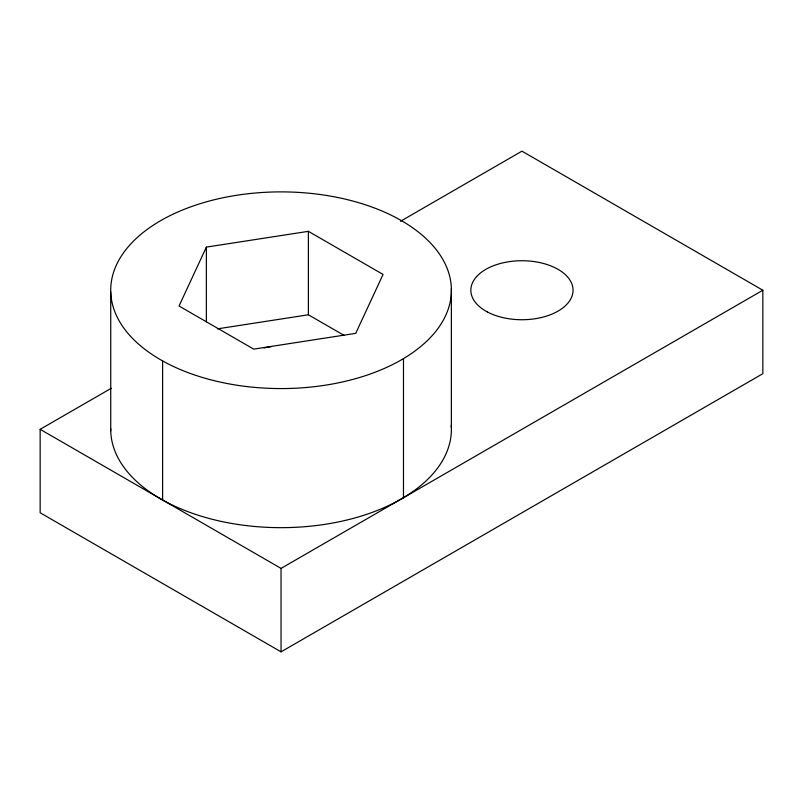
<?xml version="1.0" encoding="UTF-8"?>
<svg xmlns="http://www.w3.org/2000/svg" width="803" height="803" viewBox="0 0 803 803"><rect width="100%" height="100%" fill="white"/><g stroke="black" fill="none" stroke-linecap="round" stroke-linejoin="round"><path stroke-width="1.2" d="M206.371 247.113L179.039 306.013L253.718 349.124L355.729 333.345L383.061 274.445L308.382 231.334L206.371 247.113L206.371 321.852M400.476 221.287L521.95 151.155L762.85 290.234L762.85 373.686L281.05 651.845L40.15 512.766L40.15 429.314L111.236 388.291M40.15 429.314L281.05 568.394L762.85 290.234M217.432 328.859L308.382 314.786L344.096 335.403M451.366 288.608L451.366 427.688M403.477 358.61L403.477 497.699M308.382 231.334L308.382 314.786M281.05 568.394L281.05 651.845M162.607 360.908A170.346 98.347 0 0 0 446.297 314.114A170.346 98.347 0 0 0 234.245 195.671A170.346 98.347 0 0 0 162.607 360.908L162.607 499.998M110.734 291.86L110.734 430.94M451.246 425.259A170.346 98.347 0 0 1 283.871 527.651A170.346 98.347 0 0 1 110.714 428.511M263.966 347.97A47.698 27.533 0 0 1 271.123 346.745M487.521 312.036A51.101 29.5 0 0 0 571.866 296.548A51.101 29.5 0 0 0 506.452 262.119A51.101 29.5 0 0 0 487.521 312.036"/></g></svg>
